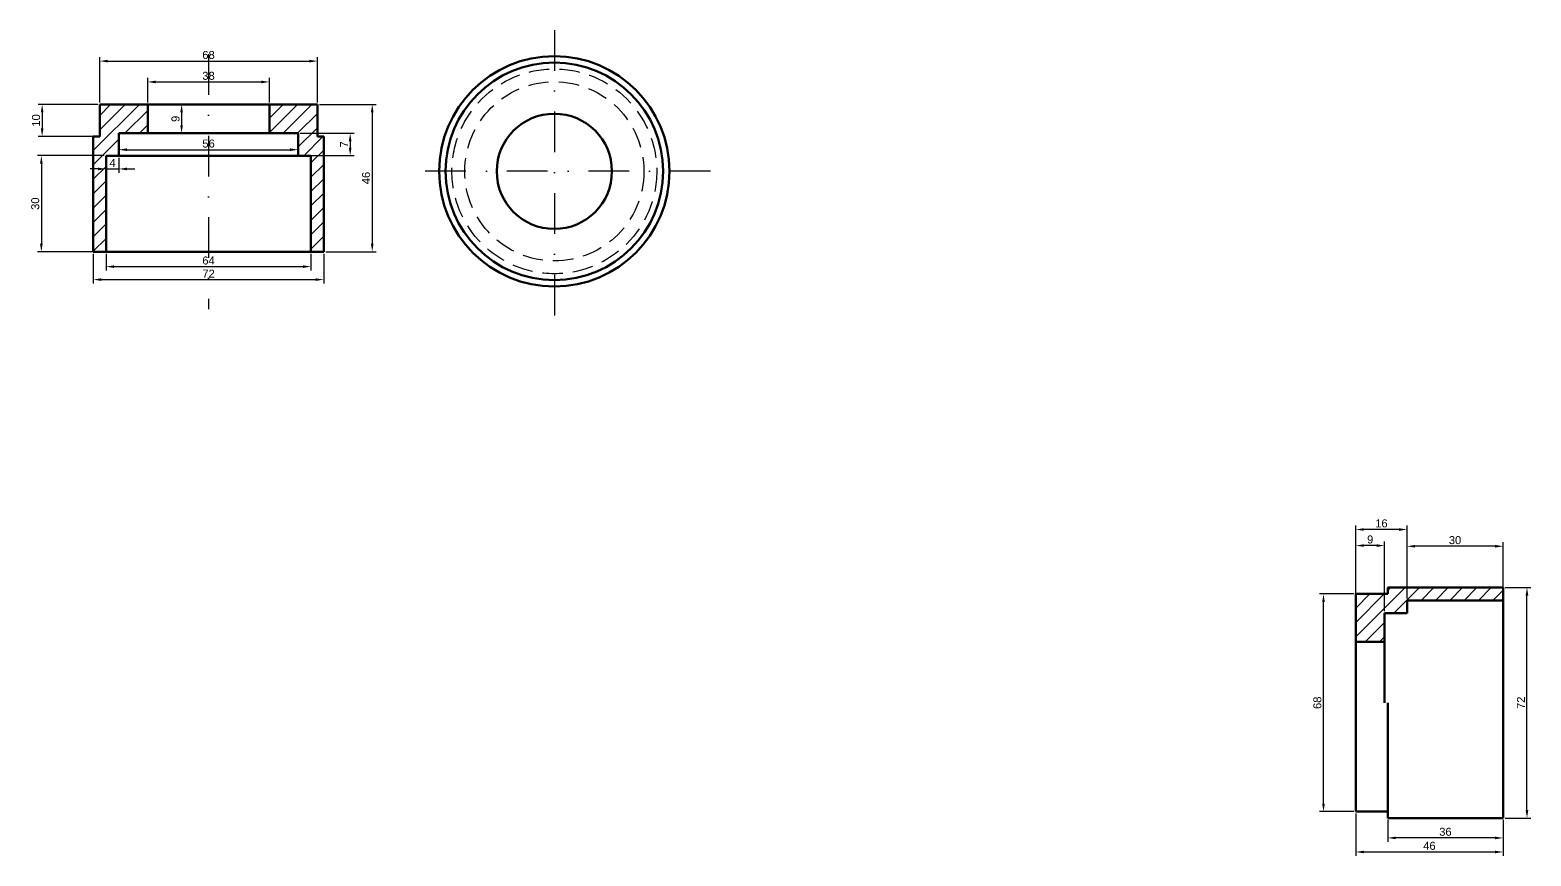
# Model space of a CAD drawing. Header units: millimetres. Extents: x 1235 to 2210, y 811 to 2257.
# Drawn here: x 1235 to 1704, y 1960.4 to 2218.5 of the extents above; entities that cross this region are included whole.
import ezdxf

# ---------------------------------------------------------------- set-up
doc = ezdxf.new("R2010")
doc.units = ezdxf.units.MM
doc.linetypes.add('штриховая2', pattern=[9.525, 6.35, -3.175])
doc.linetypes.add('штрихпунктирная', pattern=[25.4, 12.7, -6.35, 0, -6.35])
doc.styles.get("Standard").update_dxf_attribs({"font": 'arial.ttf'})
doc.dimstyles.new('ISO-25', dxfattribs={"dimtxt": 2.5, "dimasz": 2.5, "dimexe": 1.25, "dimexo": 0.625, "dimtad": 1, "dimtxsty": 'Standard', "dimcen": 2.5, "dimadec": 0, "dimazin": 0, "dimtfac": 1, "dimtmove": 0, "dimatfit": 3, "dimfxl": 1, "dimarcsym": 0})

# ---------------------------------------------------------------- blocks, each defined once
blk = doc.blocks.new('*D1')
at = {"color": 0, "lineweight": -2, "transparency": 16777216}
for p, q in [((1325.43, 2195.21), (1343.2, 2195.21)), ((1341.95, 2192.71), (1341.95, 2151.71)), ((1327.43, 2149.21), (1343.2, 2149.21))]:
    blk.add_line(p, q, dxfattribs=at)
at = {"color": 0, "lineweight": 15, "transparency": 16777216}
for points in [[(1341.53, 2192.71), (1342.37, 2192.71), (1341.95, 2195.21)], [(1341.53, 2151.71), (1342.37, 2151.71), (1341.95, 2149.21)]]:
    blk.add_solid(points, dxfattribs=at)
at = {"layer": 'Defpoints', "color": 0, "lineweight": 15, "transparency": 16777216}
for p in [(1324.81, 2195.21), (1326.81, 2149.21), (1341.95, 2149.21)]:
    blk.add_point(p, dxfattribs=at)
at = {"color": 0, "transparency": 16777216, "insert": (1340.05, 2172.21), "char_height": 2.5, "attachment_point": 5, "rotation": 90}
blk.add_mtext('46', dxfattribs=at)
blk = doc.blocks.new('*D2')
at = {"color": 0, "lineweight": -2, "transparency": 16777216}
for p, q in [((1256.18, 2195.21), (1237.57, 2195.21)), ((1238.82, 2192.71), (1238.82, 2187.71)), ((1256.18, 2185.21), (1237.57, 2185.21))]:
    blk.add_line(p, q, dxfattribs=at)
at = {"color": 0, "lineweight": 15, "transparency": 16777216}
for points in [[(1238.41, 2192.71), (1239.24, 2192.71), (1238.82, 2195.21)], [(1238.41, 2187.71), (1239.24, 2187.71), (1238.82, 2185.21)]]:
    blk.add_solid(points, dxfattribs=at)
at = {"layer": 'Defpoints', "color": 0, "lineweight": 15, "transparency": 16777216}
for p in [(1256.81, 2195.21), (1238.82, 2185.21), (1256.81, 2185.21)]:
    blk.add_point(p, dxfattribs=at)
at = {"color": 0, "transparency": 16777216, "insert": (1236.92, 2190.21), "char_height": 2.5, "attachment_point": 5, "rotation": 90}
blk.add_mtext('10', dxfattribs=at)
blk = doc.blocks.new('*D3')
at = {"color": 0, "lineweight": -2, "transparency": 16777216}
for p, q in [((1258.81, 2178.58), (1258.81, 2173.81)), ((1262.81, 2178.58), (1262.81, 2173.81)), ((1256.31, 2175.06), (1253.81, 2175.06)), ((1258.81, 2175.06), (1262.81, 2175.06)), ((1265.31, 2175.06), (1267.81, 2175.06))]:
    blk.add_line(p, q, dxfattribs=at)
at = {"color": 0, "lineweight": 15, "transparency": 16777216}
for points in [[(1256.31, 2175.48), (1256.31, 2174.64), (1258.81, 2175.06)], [(1265.31, 2175.48), (1265.31, 2174.64), (1262.81, 2175.06)]]:
    blk.add_solid(points, dxfattribs=at)
at = {"layer": 'Defpoints', "color": 0, "lineweight": 15, "transparency": 16777216}
for p in [(1258.81, 2179.21), (1262.81, 2179.21), (1262.81, 2175.06)]:
    blk.add_point(p, dxfattribs=at)
at = {"color": 0, "transparency": 16777216, "insert": (1260.81, 2176.93), "char_height": 2.5, "attachment_point": 5}
blk.add_mtext('4', dxfattribs=at)
blk = doc.blocks.new('*D4')
at = {"color": 0, "lineweight": -2, "transparency": 16777216}
for p, q in [((1271.81, 2195.83), (1271.81, 2203.49)), ((1274.31, 2202.24), (1307.31, 2202.24)), ((1309.81, 2195.83), (1309.81, 2203.49))]:
    blk.add_line(p, q, dxfattribs=at)
at = {"color": 0, "lineweight": 15, "transparency": 16777216}
for points in [[(1274.31, 2202.66), (1274.31, 2201.82), (1271.81, 2202.24)], [(1307.31, 2202.66), (1307.31, 2201.82), (1309.81, 2202.24)]]:
    blk.add_solid(points, dxfattribs=at)
at = {"layer": 'Defpoints', "color": 0, "lineweight": 15, "transparency": 16777216}
for p in [(1309.81, 2202.24), (1271.81, 2195.21), (1309.81, 2195.21)]:
    blk.add_point(p, dxfattribs=at)
at = {"color": 0, "transparency": 16777216, "insert": (1290.81, 2204.14), "char_height": 2.5, "attachment_point": 5}
blk.add_mtext('38', dxfattribs=at)
blk = doc.blocks.new('*D5')
at = {"color": 0, "lineweight": -2, "transparency": 16777216}
for p, q in [((1256.81, 2195.83), (1256.81, 2210.01)), ((1324.81, 2195.83), (1324.81, 2210.01)), ((1259.31, 2208.76), (1322.31, 2208.76))]:
    blk.add_line(p, q, dxfattribs=at)
at = {"color": 0, "lineweight": 15, "transparency": 16777216}
for points in [[(1259.31, 2209.17), (1259.31, 2208.34), (1256.81, 2208.76)], [(1322.31, 2209.17), (1322.31, 2208.34), (1324.81, 2208.76)]]:
    blk.add_solid(points, dxfattribs=at)
at = {"layer": 'Defpoints', "color": 0, "lineweight": 15, "transparency": 16777216}
for p in [(1324.81, 2208.76), (1256.81, 2195.21), (1324.81, 2195.21)]:
    blk.add_point(p, dxfattribs=at)
at = {"color": 0, "transparency": 16777216, "insert": (1290.81, 2210.66), "char_height": 2.5, "attachment_point": 5}
blk.add_mtext('68', dxfattribs=at)
blk = doc.blocks.new('*D6')
at = {"color": 0, "lineweight": -2, "transparency": 16777216}
for p, q in [((1258.81, 2148.58), (1258.81, 2143.29)), ((1322.81, 2148.58), (1322.81, 2143.29)), ((1261.31, 2144.54), (1320.31, 2144.54))]:
    blk.add_line(p, q, dxfattribs=at)
at = {"color": 0, "lineweight": 15, "transparency": 16777216}
for points in [[(1261.31, 2144.96), (1261.31, 2144.13), (1258.81, 2144.54)], [(1320.31, 2144.96), (1320.31, 2144.13), (1322.81, 2144.54)]]:
    blk.add_solid(points, dxfattribs=at)
at = {"layer": 'Defpoints', "color": 0, "lineweight": 15, "transparency": 16777216}
for p in [(1258.81, 2149.21), (1322.81, 2149.21), (1322.81, 2144.54)]:
    blk.add_point(p, dxfattribs=at)
at = {"color": 0, "transparency": 16777216, "insert": (1290.81, 2146.44), "char_height": 2.5, "attachment_point": 5}
blk.add_mtext('64', dxfattribs=at)
blk = doc.blocks.new('*D7')
at = {"color": 0, "lineweight": -2, "transparency": 16777216}
for p, q in [((1254.81, 2148.58), (1254.81, 2139.23)), ((1326.81, 2148.58), (1326.81, 2139.23)), ((1257.31, 2140.48), (1324.31, 2140.48))]:
    blk.add_line(p, q, dxfattribs=at)
at = {"color": 0, "lineweight": 15, "transparency": 16777216}
for points in [[(1257.31, 2140.9), (1257.31, 2140.07), (1254.81, 2140.48)], [(1324.31, 2140.9), (1324.31, 2140.07), (1326.81, 2140.48)]]:
    blk.add_solid(points, dxfattribs=at)
at = {"layer": 'Defpoints', "color": 0, "lineweight": 15, "transparency": 16777216}
for p in [(1254.81, 2149.21), (1326.81, 2149.21), (1326.81, 2140.48)]:
    blk.add_point(p, dxfattribs=at)
at = {"color": 0, "transparency": 16777216, "insert": (1290.81, 2142.36), "char_height": 2.5, "attachment_point": 5}
blk.add_mtext('72', dxfattribs=at)
blk = doc.blocks.new('*D8')
at = {"color": 0, "lineweight": -2, "transparency": 16777216}
for p, q in [((1262.81, 2182.08), (1262.81, 2179.82)), ((1265.31, 2181.07), (1316.31, 2181.07)), ((1318.81, 2182.08), (1318.81, 2179.82))]:
    blk.add_line(p, q, dxfattribs=at)
at = {"color": 0, "lineweight": 15, "transparency": 16777216}
for points in [[(1265.31, 2181.49), (1265.31, 2180.65), (1262.81, 2181.07)], [(1316.31, 2181.49), (1316.31, 2180.65), (1318.81, 2181.07)]]:
    blk.add_solid(points, dxfattribs=at)
at = {"layer": 'Defpoints', "color": 0, "lineweight": 15, "transparency": 16777216}
for p in [(1262.81, 2182.71), (1318.81, 2182.71), (1318.81, 2181.07)]:
    blk.add_point(p, dxfattribs=at)
at = {"color": 0, "transparency": 16777216, "insert": (1290.81, 2182.97), "char_height": 2.5, "attachment_point": 5}
blk.add_mtext('56', dxfattribs=at)
blk = doc.blocks.new('*D9')
at = {"color": 0, "lineweight": -2, "transparency": 16777216}
for p, q in [((1258.18, 2179.21), (1237.33, 2179.21)), ((1238.58, 2176.71), (1238.58, 2151.71)), ((1258.18, 2149.21), (1237.33, 2149.21))]:
    blk.add_line(p, q, dxfattribs=at)
at = {"color": 0, "lineweight": 15, "transparency": 16777216}
for points in [[(1238.16, 2176.71), (1238.99, 2176.71), (1238.58, 2179.21)], [(1238.16, 2151.71), (1238.99, 2151.71), (1238.58, 2149.21)]]:
    blk.add_solid(points, dxfattribs=at)
at = {"layer": 'Defpoints', "color": 0, "lineweight": 15, "transparency": 16777216}
for p in [(1258.81, 2179.21), (1238.58, 2149.21), (1258.81, 2149.21)]:
    blk.add_point(p, dxfattribs=at)
at = {"color": 0, "transparency": 16777216, "insert": (1236.67, 2164.21), "char_height": 2.5, "attachment_point": 5, "rotation": 90}
blk.add_mtext('30', dxfattribs=at)
blk = doc.blocks.new('*D10')
at = {"color": 0, "lineweight": -2, "transparency": 16777216}
for p, q in [((1319.43, 2186.21), (1336.31, 2186.21)), ((1335.06, 2183.71), (1335.06, 2181.71)), ((1319.43, 2179.21), (1336.31, 2179.21))]:
    blk.add_line(p, q, dxfattribs=at)
at = {"color": 0, "lineweight": 15, "transparency": 16777216}
for points in [[(1334.64, 2183.71), (1335.48, 2183.71), (1335.06, 2186.21)], [(1334.64, 2181.71), (1335.48, 2181.71), (1335.06, 2179.21)]]:
    blk.add_solid(points, dxfattribs=at)
at = {"layer": 'Defpoints', "color": 0, "lineweight": 15, "transparency": 16777216}
for p in [(1318.81, 2186.21), (1318.81, 2179.21), (1335.06, 2179.21)]:
    blk.add_point(p, dxfattribs=at)
at = {"color": 0, "transparency": 16777216, "insert": (1333.18, 2182.71), "char_height": 2.5, "attachment_point": 5, "rotation": 90}
blk.add_mtext('7', dxfattribs=at)
blk = doc.blocks.new('*D11')
at = {"color": 0, "lineweight": -2, "transparency": 16777216}
for p, q in [((1290.18, 2195.21), (1281.14, 2195.21)), ((1282.39, 2192.71), (1282.39, 2188.71)), ((1290.18, 2186.21), (1281.14, 2186.21))]:
    blk.add_line(p, q, dxfattribs=at)
at = {"color": 0, "lineweight": 15, "transparency": 16777216}
for points in [[(1281.97, 2192.71), (1282.8, 2192.71), (1282.39, 2195.21)], [(1281.97, 2188.71), (1282.8, 2188.71), (1282.39, 2186.21)]]:
    blk.add_solid(points, dxfattribs=at)
at = {"layer": 'Defpoints', "color": 0, "lineweight": 15, "transparency": 16777216}
for p in [(1290.81, 2195.21), (1282.39, 2186.21), (1290.81, 2186.21)]:
    blk.add_point(p, dxfattribs=at)
at = {"color": 0, "transparency": 16777216, "insert": (1280.49, 2190.71), "char_height": 2.5, "attachment_point": 5, "rotation": 90}
blk.add_mtext('9', dxfattribs=at)
blk = doc.blocks.new('*D23')
at = {"color": 0, "lineweight": -2, "transparency": 16777216}
for p, q in [((1659.26, 1971.66), (1659.26, 1964.81)), ((1695.26, 1971.66), (1695.26, 1964.81)), ((1692.76, 1966.06), (1661.76, 1966.06))]:
    blk.add_line(p, q, dxfattribs=at)
at = {"color": 0, "lineweight": 15, "transparency": 16777216}
for points in [[(1661.76, 1966.47), (1661.76, 1965.64), (1659.26, 1966.06)], [(1692.76, 1966.47), (1692.76, 1965.64), (1695.26, 1966.06)]]:
    blk.add_solid(points, dxfattribs=at)
at = {"layer": 'Defpoints', "color": 0, "lineweight": 15, "transparency": 16777216}
for p in [(1659.26, 1972.28), (1695.26, 1972.28), (1659.26, 1966.06)]:
    blk.add_point(p, dxfattribs=at)
at = {"color": 0, "lineweight": 15, "transparency": 16777216, "insert": (1677.26, 1967.96), "char_height": 2.5, "attachment_point": 5}
blk.add_mtext('36', dxfattribs=at)
blk = doc.blocks.new('*D24')
at = {"color": 0, "lineweight": -2, "transparency": 16777216}
for p, q in [((1649.26, 1973.66), (1649.26, 1960.42)), ((1695.26, 1971.66), (1695.26, 1960.42)), ((1651.76, 1961.67), (1692.76, 1961.67))]:
    blk.add_line(p, q, dxfattribs=at)
at = {"color": 0, "lineweight": 15, "transparency": 16777216}
for points in [[(1651.76, 1962.08), (1651.76, 1961.25), (1649.26, 1961.67)], [(1692.76, 1962.08), (1692.76, 1961.25), (1695.26, 1961.67)]]:
    blk.add_solid(points, dxfattribs=at)
at = {"layer": 'Defpoints', "color": 0, "lineweight": 15, "transparency": 16777216}
for p in [(1649.26, 1974.28), (1695.26, 1972.28), (1695.26, 1961.67)]:
    blk.add_point(p, dxfattribs=at)
at = {"color": 0, "lineweight": 15, "transparency": 16777216, "insert": (1672.26, 1963.57), "char_height": 2.5, "attachment_point": 5}
blk.add_mtext('46', dxfattribs=at)
blk = doc.blocks.new('*D25')
at = {"color": 0, "lineweight": -2, "transparency": 16777216}
for p, q in [((1648.63, 2042.28), (1637.92, 2042.28)), ((1639.17, 1976.78), (1639.17, 2039.78)), ((1648.63, 1974.28), (1637.92, 1974.28))]:
    blk.add_line(p, q, dxfattribs=at)
at = {"color": 0, "lineweight": 15, "transparency": 16777216}
for points in [[(1638.75, 2039.78), (1639.58, 2039.78), (1639.17, 2042.28)], [(1638.75, 1976.78), (1639.58, 1976.78), (1639.17, 1974.28)]]:
    blk.add_solid(points, dxfattribs=at)
at = {"layer": 'Defpoints', "color": 0, "lineweight": 15, "transparency": 16777216}
for p in [(1639.17, 2042.28), (1649.26, 2042.28), (1649.26, 1974.28)]:
    blk.add_point(p, dxfattribs=at)
at = {"color": 0, "lineweight": 15, "transparency": 16777216, "insert": (1637.26, 2008.28), "char_height": 2.5, "attachment_point": 5, "rotation": 90}
blk.add_mtext('68', dxfattribs=at)
blk = doc.blocks.new('*D26')
at = {"color": 0, "lineweight": -2, "transparency": 16777216}
for p, q in [((1695.88, 2044.28), (1703.99, 2044.28)), ((1702.74, 1974.78), (1702.74, 2041.78)), ((1695.88, 1972.28), (1703.99, 1972.28))]:
    blk.add_line(p, q, dxfattribs=at)
at = {"color": 0, "lineweight": 15, "transparency": 16777216}
for points in [[(1702.32, 2041.78), (1703.16, 2041.78), (1702.74, 2044.28)], [(1702.32, 1974.78), (1703.16, 1974.78), (1702.74, 1972.28)]]:
    blk.add_solid(points, dxfattribs=at)
at = {"layer": 'Defpoints', "color": 0, "lineweight": 15, "transparency": 16777216}
for p in [(1695.26, 2044.28), (1702.74, 2044.28), (1695.26, 1972.28)]:
    blk.add_point(p, dxfattribs=at)
at = {"color": 0, "lineweight": 15, "transparency": 16777216, "insert": (1700.86, 2008.28), "char_height": 2.5, "attachment_point": 5, "rotation": 90}
blk.add_mtext('72', dxfattribs=at)
blk = doc.blocks.new('*D27')
at = {"color": 0, "lineweight": -2, "transparency": 16777216}
for p, q in [((1665.26, 2040.91), (1665.26, 2058.43)), ((1692.76, 2057.18), (1667.76, 2057.18)), ((1695.26, 2040.91), (1695.26, 2058.43))]:
    blk.add_line(p, q, dxfattribs=at)
at = {"color": 0, "lineweight": 15, "transparency": 16777216}
for points in [[(1667.76, 2057.6), (1667.76, 2056.76), (1665.26, 2057.18)], [(1692.76, 2057.6), (1692.76, 2056.76), (1695.26, 2057.18)]]:
    blk.add_solid(points, dxfattribs=at)
at = {"layer": 'Defpoints', "color": 0, "lineweight": 15, "transparency": 16777216}
for p in [(1665.26, 2057.18), (1665.26, 2040.28), (1695.26, 2040.28)]:
    blk.add_point(p, dxfattribs=at)
at = {"color": 0, "lineweight": 15, "transparency": 16777216, "insert": (1680.26, 2059.08), "char_height": 2.5, "attachment_point": 5}
blk.add_mtext('30', dxfattribs=at)
blk = doc.blocks.new('*D28')
at = {"color": 0, "lineweight": -2, "transparency": 16777216}
for p, q in [((1649.26, 2036.91), (1649.26, 2058.64)), ((1655.76, 2057.39), (1651.76, 2057.39)), ((1658.26, 2036.91), (1658.26, 2058.64))]:
    blk.add_line(p, q, dxfattribs=at)
at = {"color": 0, "lineweight": 15, "transparency": 16777216}
for points in [[(1651.76, 2057.81), (1651.76, 2056.97), (1649.26, 2057.39)], [(1655.76, 2057.81), (1655.76, 2056.97), (1658.26, 2057.39)]]:
    blk.add_solid(points, dxfattribs=at)
at = {"layer": 'Defpoints', "color": 0, "lineweight": 15, "transparency": 16777216}
for p in [(1649.26, 2057.39), (1649.26, 2036.28), (1658.26, 2036.28)]:
    blk.add_point(p, dxfattribs=at)
at = {"color": 0, "lineweight": 15, "transparency": 16777216, "insert": (1653.76, 2059.29), "char_height": 2.5, "attachment_point": 5}
blk.add_mtext('9', dxfattribs=at)
blk = doc.blocks.new('*D29')
at = {"color": 0, "lineweight": -2, "transparency": 16777216}
for p, q in [((1649.26, 2040.91), (1649.26, 2063.66)), ((1665.26, 2040.91), (1665.26, 2063.66)), ((1662.76, 2062.41), (1651.76, 2062.41))]:
    blk.add_line(p, q, dxfattribs=at)
at = {"color": 0, "lineweight": 15, "transparency": 16777216}
for points in [[(1651.76, 2062.82), (1651.76, 2061.99), (1649.26, 2062.41)], [(1662.76, 2062.82), (1662.76, 2061.99), (1665.26, 2062.41)]]:
    blk.add_solid(points, dxfattribs=at)
at = {"layer": 'Defpoints', "color": 0, "lineweight": 15, "transparency": 16777216}
for p in [(1649.26, 2062.41), (1649.26, 2040.28), (1665.26, 2040.28)]:
    blk.add_point(p, dxfattribs=at)
at = {"color": 0, "lineweight": 15, "transparency": 16777216, "insert": (1657.26, 2064.31), "char_height": 2.5, "attachment_point": 5}
blk.add_mtext('16', dxfattribs=at)

msp = doc.modelspace()

# ---------------------------------------------------------------- hatches: boundary and pattern name
h = msp.add_hatch()
h.set_pattern_fill('ANSI31', color=256)
h.set_pattern_definition([(45, (0, 472.4933), (-2.245064, 2.245064), [])])
h.paths.add_polyline_path([(1262.80665, 2186.20763), (1271.80665, 2186.20763), (1271.80665, 2195.20763), (1256.80665, 2195.20763), (1256.80665, 2185.20763), (1254.80665, 2185.20763), (1254.80665, 2149.20763), (1258.80665, 2149.20763), (1258.80665, 2179.20763), (1262.80665, 2179.20763)])
h.paths.add_polyline_path([(1318.80665, 2186.20763), (1318.80665, 2179.20763), (1322.80665, 2179.20763), (1322.80665, 2149.20763), (1326.80665, 2149.20763), (1326.80665, 2185.20763), (1324.80665, 2185.20763), (1324.80665, 2195.20763), (1309.80665, 2195.20763), (1309.80665, 2186.20763)])
at = {"lineweight": 15}
h = msp.add_hatch(dxfattribs=at)
h.set_pattern_fill('ANSI31', color=256, angle=180)
h.set_pattern_definition([(225, (3344.624, 3728.7338), (2.245064, -2.245064), [])])
h.paths.add_polyline_path([(1649.25964, 2027.28178), (1658.25964, 2027.28178), (1658.25964, 2036.28178), (1665.25964, 2036.28178), (1665.25964, 2040.28178), (1695.25964, 2040.28178), (1695.25964, 2044.28178), (1659.25964, 2044.28178), (1659.25964, 2042.28178), (1649.25964, 2042.28178)])

# ---------------------------------------------------------------- linework, layer by layer
at = {"linetype": 'штрихпунктирная'}
for p, q in [((1398.85319, 2218.46269), (1398.85319, 2127.47362)), ((1290.80665, 2210.94877), (1290.80665, 2131.26846)), ((1447.67987, 2174.31503), (1353.48174, 2174.31503))]:
    msp.add_line(p, q, dxfattribs=at)
at = {"lineweight": 50}
for p, q in [((1256.80665, 2185.20763), (1256.80665, 2195.20763)), ((1256.80665, 2195.20763), (1324.80665, 2195.20763)), ((1271.80665, 2195.20763), (1271.80665, 2186.20763)), ((1309.80665, 2195.20763), (1309.80665, 2186.20763)), ((1324.80665, 2185.20763), (1324.80665, 2195.20763)), ((1271.80665, 2186.20763), (1262.80665, 2186.20763)), ((1262.80665, 2186.20763), (1262.80665, 2179.20763)), ((1271.80665, 2186.20763), (1309.80665, 2186.20763)), ((1309.80665, 2186.20763), (1318.80665, 2186.20763)), ((1318.80665, 2179.20763), (1318.80665, 2186.20763)), ((1254.80665, 2149.20763), (1254.80665, 2185.20763)), ((1254.80665, 2185.20763), (1256.80665, 2185.20763)), ((1326.80665, 2185.20763), (1324.80665, 2185.20763)), ((1326.80665, 2185.20763), (1326.80665, 2149.20763)), ((1262.80665, 2179.20763), (1258.80665, 2179.20763)), ((1258.80665, 2179.20763), (1258.80665, 2149.20763)), ((1262.80665, 2179.20763), (1318.80665, 2179.20763)), ((1318.80665, 2179.20763), (1322.80665, 2179.20763)), ((1322.80665, 2149.20763), (1322.80665, 2179.20763)), ((1254.80665, 2149.20763), (1258.80665, 2149.20763)), ((1258.80665, 2149.20763), (1322.80665, 2149.20763)), ((1322.80665, 2149.20763), (1326.80665, 2149.20763)), ((1649.25964, 1974.28178), (1649.25964, 2042.28178)), ((1659.25964, 2042.28178), (1649.25964, 2042.28178)), ((1659.25964, 2044.28178), (1695.25964, 2044.28178)), ((1659.25964, 2044.28178), (1659.25964, 2042.28178)), ((1695.25964, 2040.28178), (1665.25964, 2040.28178)), ((1665.25964, 2036.28178), (1665.25964, 2040.28178)), ((1695.25964, 2040.28178), (1695.25964, 2044.28178)), ((1695.25964, 1976.28178), (1695.25964, 2040.28178)), ((1665.25964, 2036.28178), (1658.25964, 2036.28178)), ((1658.25964, 2027.28178), (1658.25964, 2036.28178)), ((1649.25964, 2027.28178), (1658.25964, 2027.28178)), ((1658.25964, 2008.28178), (1658.25964, 2027.28178)), ((1659.25964, 1974.28178), (1659.25964, 2008.28178)), ((1695.25964, 1972.28178), (1695.25964, 1976.28178)), ((1659.25964, 1974.28178), (1649.25964, 1974.28178)), ((1659.25964, 1972.28178), (1659.25964, 1974.28178)), ((1695.25964, 1972.28178), (1659.25964, 1972.28178))]:
    msp.add_line(p, q, dxfattribs=at)
for radius in [36, 34, 18]:
    msp.add_circle((1398.85319, 2174.31503), radius, dxfattribs=at)
at = {"linetype": 'штриховая2'}
for radius in [32, 28]:
    msp.add_circle((1398.85319, 2174.31503), radius, dxfattribs=at)

# ---------------------------------------------------------------- dimensions: what is measured, and where the dimension line sits
for base, p1, p2, picture, middle in [((1324.80665, 2208.75812), (1256.80665, 2195.20763), (1324.80665, 2195.20763), '*D5', (1290.80665, 2210.65955)), ((1309.80665, 2202.23975), (1271.80665, 2195.20763), (1309.80665, 2195.20763), '*D4', (1290.80665, 2204.14203)), ((1318.80665, 2181.06979), (1262.80665, 2182.70763), (1318.80665, 2182.70763), '*D8', (1290.80665, 2182.97123)), ((1262.80665, 2175.05936), (1258.80665, 2179.20763), (1262.80665, 2179.20763), '*D3', (1260.80665, 2176.93436)), ((1326.80665, 2140.4837), (1254.80665, 2149.20763), (1326.80665, 2149.20763), '*D7', (1290.80665, 2142.36382)), ((1322.80665, 2144.54231), (1258.80665, 2149.20763), (1322.80665, 2149.20763), '*D6', (1290.80665, 2146.44374))]:
    dim = msp.add_linear_dim(base=base, p1=p1, p2=p2, dimstyle='ISO-25')
    dim.commit()
    dim.dimension.update_dxf_attribs({"geometry": picture, "text_midpoint": middle})
for base, p1, p2, picture, middle in [((1238.82313, 2185.20763), (1256.80665, 2195.20763), (1256.80665, 2185.20763), '*D2', (1236.9217, 2190.20763)), ((1282.38757, 2186.20763), (1290.80665, 2195.20763), (1290.80665, 2186.20763), '*D11', (1280.48614, 2190.70763)), ((1341.9506, 2149.20763), (1324.80665, 2195.20763), (1326.80665, 2149.20763), '*D1', (1340.04917, 2172.20763)), ((1335.05889, 2179.20763), (1318.80665, 2186.20763), (1318.80665, 2179.20763), '*D10', (1333.18389, 2182.70763)), ((1238.57686, 2149.20763), (1258.80665, 2179.20763), (1258.80665, 2149.20763), '*D9', (1236.67457, 2164.20763))]:
    dim = msp.add_linear_dim(base=base, p1=p1, p2=p2, angle=90, dimstyle='ISO-25')
    dim.commit()
    dim.dimension.update_dxf_attribs({"geometry": picture, "text_midpoint": middle})
at = {"lineweight": 15}
for base, p1, p2, angle, picture, middle in [((1649.25964, 2062.40603), (1665.25964, 2040.28178), (1649.25964, 2040.28178), 180, '*D29', (1657.25964, 2064.30747)), ((1649.25964, 2057.39002), (1658.25964, 2036.28178), (1649.25964, 2036.28178), 180, '*D28', (1653.75964, 2059.29145)), ((1665.25964, 2057.18102), (1695.25964, 2040.28178), (1665.25964, 2040.28178), 180, '*D27', (1680.25964, 2059.0833)), ((1639.16508, 2042.28178), (1649.25964, 1974.28178), (1649.25964, 2042.28178), 270, '*D25', (1637.26365, 2008.28178)), ((1702.74037, 2044.28178), (1695.25964, 1972.28178), (1695.25964, 2044.28178), 270, '*D26', (1700.86026, 2008.28178)), ((1695.25964, 1961.66771), (1649.25964, 1974.28178), (1695.25964, 1972.28178), 180, '*D24', (1672.25964, 1963.56914)), ((1659.25964, 1966.05672), (1695.25964, 1972.28178), (1659.25964, 1972.28178), 180, '*D23', (1677.25964, 1967.95901))]:
    dim = msp.add_linear_dim(base=base, p1=p1, p2=p2, angle=angle, dimstyle='ISO-25', dxfattribs=at)
    dim.commit()
    dim.dimension.update_dxf_attribs({"geometry": picture, "text_midpoint": middle})

doc.saveas('drawing.dxf')
